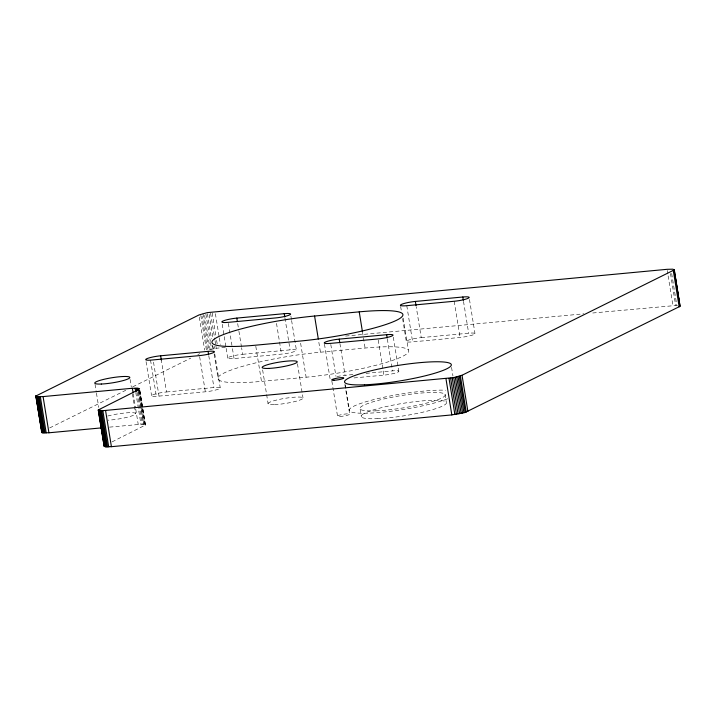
<?xml version="1.0" encoding="UTF-8"?>
<svg xmlns="http://www.w3.org/2000/svg" width="716" height="716" viewBox="0 0 716 716"><rect width="100%" height="100%" fill="white"/><g stroke="black" fill="none" stroke-linecap="round" stroke-linejoin="round"><path stroke-width="0.54" stroke-dasharray="3.58 2.69" d="M112.045 441.888L145.509 424.991L139.575 388.573M49.699 427.926L125.765 390.292M132.773 386.819L190.823 358.098M197.831 354.626L199.827 353.641M225.361 347.278L216.259 348.271L207.559 350.151L202.055 316.159M345.604 336.055L583.853 313.823M592.759 312.99L677.846 305.311M242.661 354.295L290.096 349.864A10.803 1.557 -9.2 0 1 295.556 351.082A10.803 1.557 -9.2 0 1 281.495 354.116L234.06 358.546A10.803 1.557 -9.2 0 1 228.592 357.329A10.803 1.557 -9.2 0 1 242.661 354.295L241.596 347.707M421.232 337.63L468.667 333.2A10.803 1.557 -9.2 0 1 474.135 334.417A10.803 1.557 -9.2 0 1 460.066 337.451L412.631 341.881A10.803 1.557 -9.2 0 1 407.171 340.664A10.803 1.557 -9.2 0 1 421.232 337.63L416.256 306.922M320.446 352.209L365.088 348.048A74.097 10.695 -9.2 0 1 402.571 356.38A74.097 10.695 -9.2 0 1 306.126 377.216L261.483 381.386A74.097 10.695 -9.2 0 1 224.001 373.045A74.097 10.695 -9.2 0 1 320.446 352.209L318.495 340.145M166.506 391.974L213.932 387.553A10.803 1.557 -9.2 0 1 219.4 388.761A10.803 1.557 -9.2 0 1 205.34 391.804L156.401 396.351A10.803 1.557 -9.2 0 1 152.812 394.838A10.803 1.557 -9.2 0 1 166.506 391.974L161.351 360.175M336.914 376.58A10.803 1.557 -9.2 0 1 345.076 375.309L353.901 374.486M366.037 373.358L392.511 370.888A10.803 1.557 -9.2 0 1 397.98 372.105A10.803 1.557 -9.2 0 1 383.91 375.139L353.024 378.021M109.566 427.13L140.945 424.266L145.509 424.991M671.671 273.494L676.817 305.293M670.489 273.521L675.644 305.32M667.24 270.415L667.947 274.801M668.126 275.902L672.924 305.508M469.472 299.476L474.977 333.477M463.512 301.4L468.667 333.2M454.204 301.266L460.066 337.451M451.545 367.344L452.96 376.07M445.003 394.274L446.274 402.115M406.778 305.687L412.631 341.881M403.189 318.119L408.344 349.927M400.647 306.511L401.533 311.997M402.598 318.575L406.33 341.604M393.308 337.164L398.821 371.156M387.356 339.08L392.511 370.888M378.227 340.046L383.91 375.139M362.421 331.598L365.088 348.048M360.148 409.096L361.41 416.945M339.921 343.51L345.076 375.309M345.3 384.787L349.533 410.948M344.87 384.483L349.659 414.09M330.792 344.477L335.947 376.276M331.857 381.118L337.54 416.211M324.482 344.199L330.174 379.292A10.803 1.557 -9.2 0 1 330.228 378.871M300.622 343.224L306.126 377.216M290.893 316.141L291.43 319.434M291.609 320.526L296.397 350.142M297.48 363.8L302.984 397.792M284.941 318.065L290.096 349.864M276.519 323.408L281.495 354.116M262.629 369.886L268.133 403.887M255.8 346.293L261.483 381.386M237.685 323.587L238.75 330.166M238.929 331.257L241.417 346.616M228.377 323.453L232.288 347.582M232.458 348.674L234.06 358.546M222.246 324.276L225.979 347.305M226.158 348.406L227.751 358.269M215.4 313.697L219.132 336.726M219.311 337.818L220.376 344.396M212.169 312.946L215.901 335.983M216.608 340.369L217.494 345.846M210.576 313.178L214.845 339.5M215.015 340.601L215.731 344.987M215.91 346.079L216.259 348.271M209.161 314.539L213.073 338.668M214.317 346.347L214.666 348.54M214.737 353.829L220.242 387.821M212.724 345.506L213.431 349.891M214.147 354.277L218.228 379.507M207.416 313.733L211.497 338.954M212.562 345.533L213.1 348.826M205.895 314.047L210.334 341.46M210.513 342.561L211.578 349.14M204.624 315.47L210.128 349.471M202.923 313.617L208.786 349.811M208.786 355.745L213.932 387.553M200.802 315.407L206.485 350.5M199.325 317.17L204.66 350.07M199.657 356.711L205.34 391.804M153.51 362.117L159.015 396.118M150.539 360.157L156.401 396.351M146.064 361.652L151.577 395.653M139.862 391.249L145.366 425.25M139.656 390.578L145.16 424.579M138.994 389.334L144.677 424.427M138.788 390.748L141.455 407.198M141.634 408.299L144.471 425.841M138.68 391.419L144.006 424.32M138 392.457L143.146 424.257M136.971 392.44L142.126 424.239M135.798 392.466L140.945 424.266M133.257 393.746L135.566 408.004M135.736 409.096L138.224 424.454M130.07 379.417L131.314 387.096M132.379 393.675L135.575 413.418M95.04 384.411L96.284 392.091M96.463 393.182L98.772 407.44M107.785 416.014A17.757 2.56 -9.2 0 1 131.082 412.658A17.757 2.56 -9.2 0 1 131.323 416.085A17.757 2.56 -9.2 0 1 108.089 420.185M447.652 398.767A54.031 7.795 -9.2 0 1 368.65 413.159A54.031 7.795 -9.2 0 1 365.93 401.757A54.031 7.795 -9.2 0 1 445.603 390.202M274.586 404.603A17.757 2.56 -9.2 0 0 302.886 398.49A17.757 2.56 -9.2 0 0 279.213 399.43A17.757 2.56 -9.2 0 0 274.586 404.603M339.787 416.461A6.176 0.895 -9.2 0 0 349.623 414.331A6.176 0.895 -9.2 0 0 341.389 414.662A6.176 0.895 -9.2 0 0 339.787 416.461M377.117 418.69A43.228 6.238 -9.2 0 0 446.023 403.806A43.228 6.238 -9.2 0 0 388.376 406.088A43.228 6.238 -9.2 0 0 377.117 418.69M375.846 410.85A43.228 6.238 -9.2 0 0 444.752 395.966A43.228 6.238 -9.2 0 0 387.114 398.248A43.228 6.238 -9.2 0 0 375.846 410.85"/><path stroke-width="1.07" d="M35.8 396.055L198.967 314.968L207.237 312.632L667.061 269.314L672.843 269.189L674.338 269.86L462.035 375.256L453.765 377.592L102.836 410.68L98.271 409.955L138.609 389.656L139.575 388.573L132.362 388.26L43.076 396.592L37.304 396.727L35.8 396.055L42.011 432.661L48.939 432.786L101.851 427.846M674.266 269.628L680.057 306.305L465.167 412.452L451.823 414.913L111.419 446.686L105.637 446.811L104.276 445.889M236.799 318.101L284.234 313.671A10.803 1.557 -9.2 0 1 289.703 314.888A10.803 1.557 -9.2 0 1 275.633 317.931L228.198 322.352A10.803 1.557 -9.2 0 1 222.73 321.144A10.803 1.557 -9.2 0 1 236.799 318.101L237.327 321.395M415.37 301.436L462.805 297.006A10.803 1.557 -9.2 0 1 468.273 298.223A10.803 1.557 -9.2 0 1 454.204 301.266L406.778 305.687A10.803 1.557 -9.2 0 1 401.309 304.479A10.803 1.557 -9.2 0 1 415.37 301.436L416.085 305.822M314.584 316.025L359.226 311.854A74.097 10.695 -9.2 0 1 396.709 320.195A74.097 10.695 -9.2 0 1 300.264 341.031L255.621 345.193A74.097 10.695 -9.2 0 1 218.138 336.86A74.097 10.695 -9.2 0 1 314.584 316.025L318.316 339.053M160.644 355.789L208.079 351.359A10.803 1.557 -9.2 0 1 213.538 352.576A10.803 1.557 -9.2 0 1 199.478 355.61L150.539 360.157A10.803 1.557 -9.2 0 1 146.95 358.653A10.803 1.557 -9.2 0 1 160.644 355.789L161.351 360.175M339.214 339.124L386.649 334.694A10.803 1.557 -9.2 0 1 392.117 335.911A10.803 1.557 -9.2 0 1 378.048 338.945L330.613 343.376A10.803 1.557 -9.2 0 1 325.154 342.159A10.803 1.557 -9.2 0 1 339.214 339.124L339.751 342.409M41.734 432.473L35.943 395.796M674.203 270.111L680.057 306.305M674.168 270.541L674.526 272.733M674.884 274.926L675.233 277.119M675.591 279.312L675.949 281.504M676.298 283.697L679.502 303.441M673.308 270.711L679.171 306.895M462.805 297.006L463.342 300.299M462.035 375.256L467.897 411.44M460.379 375.918L466.241 412.112M459.305 376.258L465.167 412.452M458.079 376.607L463.941 412.801M456.736 376.947L462.599 413.141M455.286 377.278L461.149 413.463M453.765 377.592L459.627 413.776M452.199 377.878L458.061 414.072M450.606 378.137L456.468 414.331M449.013 378.37L454.875 414.564M445.961 378.728L451.823 414.913M386.649 334.694L387.177 337.988M359.226 311.854L362.421 331.598M284.234 313.671L284.762 316.964M208.079 351.359L208.607 354.653M138.143 388.135L138.501 390.327M137.284 388.063L137.642 390.265M136.264 388.045L136.792 391.339M135.082 388.072L135.619 391.366M132.362 388.26L133.078 392.645M105.556 410.492L111.419 446.686M102.836 410.68L108.698 446.874M101.654 410.707L107.516 446.9M100.634 410.689L106.496 446.874M99.775 410.626L105.637 446.811M99.103 410.519L104.966 446.703M98.62 410.366L104.482 446.56M98.343 410.179L104.205 446.372M98.271 409.955L104.133 446.14M43.076 396.592L48.939 432.786M40.356 396.78L46.218 432.974M39.183 396.807L45.045 433.001M38.154 396.789L44.016 432.983M37.304 396.727L43.157 432.92M36.623 396.619L42.486 432.813M36.149 396.467L42.011 432.661M268.724 368.409A17.757 2.56 -9.2 0 0 297.024 362.296A17.757 2.56 -9.2 0 0 273.351 363.236A17.757 2.56 -9.2 0 0 268.724 368.409M101.314 384.036A17.757 2.56 -9.2 0 0 129.614 377.923A17.757 2.56 -9.2 0 0 105.941 378.862A17.757 2.56 -9.2 0 0 101.314 384.036M333.925 380.268A6.176 0.895 -9.2 0 0 343.77 378.146A6.176 0.895 -9.2 0 0 335.527 378.469A6.176 0.895 -9.2 0 0 333.925 380.268M364.578 384.796A54.031 7.795 -9.2 0 0 450.713 366.18A54.031 7.795 -9.2 0 0 378.657 369.035A54.031 7.795 -9.2 0 0 364.578 384.796"/></g></svg>
